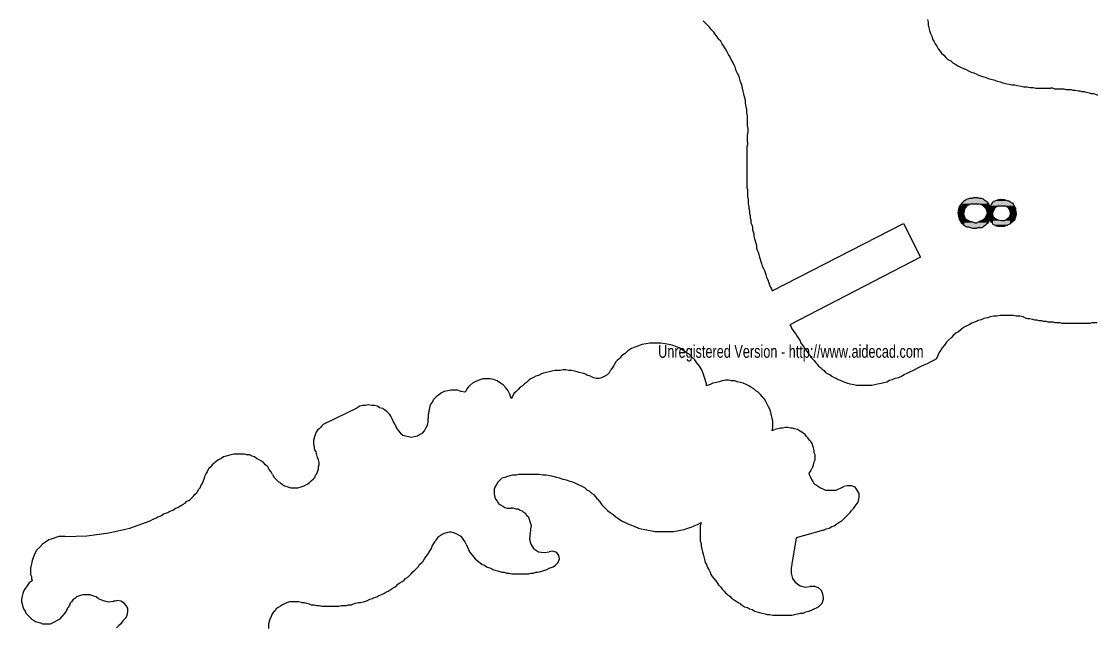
# Model space of a CAD drawing. Extents: x -1063 to 1100, y -467 to 441.
# Drawn here: x 618 to 872.7, y -192.1 to -48.8 of the extents above; entities that cross this region are included whole.
import ezdxf

# ---------------------------------------------------------------- set-up
doc = ezdxf.new("R2010")
doc.units = 0
doc.layers.get('0').update_dxf_attribs({"color": 250, "linetype": 'CONTINUOUS'})
for name, color, linetype in [('H', 7, 'CONTINUOUS'), ('P', 250, 'CONTINUOUS'), ('TEXT', 250, 'CONTINUOUS')]:
    doc.layers.add(name, color=color, linetype=linetype)
doc.styles.get("Standard").update_dxf_attribs({"font": 'txt', "width": 0.75})

# ---------------------------------------------------------------- blocks, each defined once
blk = doc.blocks.new('*U441')
at = {"layer": 'TEXT', "color": 240, "linetype": 'CONTINUOUS', "width": 0.75}
blk.add_text('Unregistered Version - http://www.aidecad.com', height=3, dxfattribs=at).set_placement((768.8, -128.42))
blk = doc.blocks.new('*U506')
at = {"layer": 'H', "color": 0, "linetype": 'CONTINUOUS'}
for p, q in [((840.97, -91.58), (840.63, -91.92)), ((841.3, -91.25), (840.97, -91.58)), ((841.63, -91.08), (841.3, -91.25)), ((841.8, -90.92), (841.63, -91.08)), ((842.3, -90.75), (841.8, -90.92)), ((842.8, -90.58), (842.3, -90.75)), ((842.8, -90.58), (843.3, -90.58)), ((843.63, -90.42), (843.3, -90.58)), ((843.63, -90.42), (844.47, -90.42)), ((844.47, -90.42), (844.97, -90.58)), ((844.97, -90.58), (845.3, -90.58)), ((845.3, -90.58), (845.8, -90.75)), ((845.8, -90.75), (845.97, -90.92)), ((845.97, -90.92), (846.13, -91.08)), ((846.13, -91.08), (846.47, -91.25)), ((846.47, -91.25), (846.8, -91.58)), ((846.8, -91.58), (846.8, -91.92)), ((839.9, -93.58), (839.8, -94.08)), ((839.8, -94.08), (839.87, -94.42)), ((839.93, -93.42), (839.9, -93.58)), ((839.97, -93.25), (839.93, -93.42)), ((840.01, -93.08), (839.97, -93.25)), ((840.05, -92.92), (840.01, -93.08)), ((840.13, -92.58), (840.05, -92.92)), ((840.26, -92.42), (840.13, -92.58)), ((840.38, -92.25), (840.26, -92.42)), ((840.51, -92.08), (840.38, -92.25)), ((840.63, -91.92), (840.51, -92.08)), ((841.2, -94.08), (841.13, -94.42)), ((841.3, -93.58), (841.2, -94.08)), ((841.35, -93.42), (841.3, -93.58)), ((841.41, -93.25), (841.35, -93.42)), ((841.47, -93.08), (841.41, -93.25)), ((841.59, -92.92), (841.47, -93.08)), ((841.84, -92.58), (841.59, -92.92)), ((841.97, -92.42), (841.84, -92.58)), ((842.3, -92.25), (841.97, -92.42)), ((842.63, -92.08), (842.3, -92.25)), ((843.13, -91.92), (842.63, -92.08)), ((843.13, -91.92), (843.63, -91.92)), ((843.63, -91.92), (844.13, -91.92)), ((844.13, -91.92), (844.8, -91.92)), ((844.8, -91.92), (845.3, -92.08)), ((845.3, -92.08), (845.63, -92.25)), ((845.63, -92.25), (845.8, -92.42)), ((845.8, -92.42), (845.97, -92.58)), ((845.97, -92.58), (846.3, -92.92)), ((846.3, -92.92), (846.41, -93.08)), ((846.41, -93.08), (846.52, -93.25)), ((846.52, -93.25), (846.63, -93.42)), ((846.63, -93.42), (846.67, -93.58)), ((846.8, -94.08), (846.67, -93.58)), ((846.8, -91.92), (846.8, -92.08)), ((846.8, -92.08), (846.8, -92.25)), ((846.8, -92.25), (846.8, -92.42)), ((846.8, -92.42), (846.8, -92.58)), ((846.8, -92.58), (846.8, -92.92)), ((846.8, -92.92), (846.8, -93.08)), ((846.8, -93.08), (846.8, -93.25)), ((846.8, -93.25), (846.8, -93.42)), ((846.8, -93.42), (846.8, -93.58)), ((846.8, -93.58), (846.8, -94.08)), ((839.87, -94.42), (839.97, -94.92)), ((839.97, -94.92), (840.05, -95.25)), ((840.05, -95.25), (840.13, -95.58)), ((840.13, -95.58), (840.43, -96.08)), ((840.43, -96.08), (840.63, -96.42)), ((841.13, -96.92), (840.63, -96.42)), ((841.13, -94.42), (841.13, -94.92)), ((841.13, -94.92), (841.13, -95.25)), ((841.13, -95.25), (841.13, -95.58)), ((841.13, -95.58), (841.13, -96.08)), ((841.13, -96.08), (841.13, -96.42)), ((841.13, -96.42), (841.13, -96.92))]:
    blk.add_line(p, q, dxfattribs=at)
for points in [[(840.97, -91.58), (840.63, -91.92), (846.8, -91.92)], [(841.3, -91.25), (840.97, -91.58), (846.8, -91.58)], [(841.63, -91.08), (841.3, -91.25), (846.47, -91.25)], [(841.8, -90.92), (841.63, -91.08), (846.13, -91.08)], [(842.3, -90.75), (841.8, -90.92), (845.97, -90.92)], [(842.8, -90.58), (842.3, -90.75), (845.8, -90.75)], [(842.8, -90.58), (842.8, -90.58), (843.3, -90.58)], [(843.63, -90.42), (843.3, -90.58), (844.97, -90.58)], [(843.63, -90.42), (843.63, -90.42), (844.47, -90.42)], [(844.97, -90.58), (844.97, -90.58), (845.3, -90.58)], [(839.9, -93.58), (839.8, -94.08), (841.2, -94.08)], [(839.8, -94.08), (839.87, -94.42), (841.13, -94.42)], [(839.93, -93.42), (839.9, -93.58), (841.3, -93.58)], [(839.97, -93.25), (839.93, -93.42), (841.35, -93.42)], [(840.01, -93.08), (839.97, -93.25), (841.41, -93.25)], [(840.05, -92.92), (840.01, -93.08), (841.47, -93.08)], [(840.13, -92.58), (840.05, -92.92), (841.59, -92.92)], [(840.26, -92.42), (840.13, -92.58), (841.84, -92.58)], [(840.38, -92.25), (840.26, -92.42), (841.97, -92.42)], [(840.51, -92.08), (840.38, -92.25), (842.3, -92.25)], [(840.63, -91.92), (840.51, -92.08), (842.63, -92.08)], [(843.13, -91.92), (843.13, -91.92), (843.63, -91.92)], [(843.63, -91.92), (843.63, -91.92), (844.13, -91.92)], [(844.13, -91.92), (844.13, -91.92), (844.8, -91.92)], [(844.8, -91.92), (845.3, -92.08), (846.8, -92.08)], [(845.3, -92.08), (845.63, -92.25), (846.8, -92.25)], [(845.63, -92.25), (845.8, -92.42), (846.8, -92.42)], [(845.8, -92.42), (845.97, -92.58), (846.8, -92.58)], [(845.97, -92.58), (846.3, -92.92), (846.8, -92.92)], [(846.3, -92.92), (846.41, -93.08), (846.8, -93.08)], [(846.41, -93.08), (846.52, -93.25), (846.8, -93.25)], [(846.52, -93.25), (846.63, -93.42), (846.8, -93.42)], [(846.63, -93.42), (846.67, -93.58), (846.8, -93.58)], [(839.87, -94.42), (839.97, -94.92), (841.13, -94.92)], [(839.97, -94.92), (840.05, -95.25), (841.13, -95.25)], [(840.05, -95.25), (840.13, -95.58), (841.13, -95.58)], [(840.13, -95.58), (840.43, -96.08), (841.13, -96.08)], [(840.43, -96.08), (840.63, -96.42), (841.13, -96.42)]]:
    blk.add_solid(points, dxfattribs=at)
at = {"layer": 'H', "color": 0, "linetype": 'CONTINUOUS', "extrusion": (0, 0, -1)}
for points in [[(-840.97, -91.58), (-846.8, -91.58), (-846.8, -91.92)], [(-841.3, -91.25), (-846.47, -91.25), (-846.8, -91.58)], [(-841.63, -91.08), (-846.13, -91.08), (-846.47, -91.25)], [(-841.8, -90.92), (-845.97, -90.92), (-846.13, -91.08)], [(-842.3, -90.75), (-845.8, -90.75), (-845.97, -90.92)], [(-842.8, -90.58), (-845.3, -90.58), (-845.8, -90.75)], [(-843.63, -90.42), (-844.47, -90.42), (-844.97, -90.58)], [(-839.8, -94.08), (-841.2, -94.08), (-841.13, -94.42)], [(-839.9, -93.58), (-841.3, -93.58), (-841.2, -94.08)], [(-839.93, -93.42), (-841.35, -93.42), (-841.3, -93.58)], [(-839.97, -93.25), (-841.41, -93.25), (-841.35, -93.42)], [(-840.01, -93.08), (-841.47, -93.08), (-841.41, -93.25)], [(-840.05, -92.92), (-841.59, -92.92), (-841.47, -93.08)], [(-840.13, -92.58), (-841.84, -92.58), (-841.59, -92.92)], [(-840.26, -92.42), (-841.97, -92.42), (-841.84, -92.58)], [(-840.38, -92.25), (-842.3, -92.25), (-841.97, -92.42)], [(-840.51, -92.08), (-842.63, -92.08), (-842.3, -92.25)], [(-840.63, -91.92), (-843.13, -91.92), (-842.63, -92.08)], [(-844.8, -91.92), (-846.8, -91.92), (-846.8, -92.08)], [(-845.3, -92.08), (-846.8, -92.08), (-846.8, -92.25)], [(-845.63, -92.25), (-846.8, -92.25), (-846.8, -92.42)], [(-845.8, -92.42), (-846.8, -92.42), (-846.8, -92.58)], [(-845.97, -92.58), (-846.8, -92.58), (-846.8, -92.92)], [(-846.3, -92.92), (-846.8, -92.92), (-846.8, -93.08)], [(-846.41, -93.08), (-846.8, -93.08), (-846.8, -93.25)], [(-846.52, -93.25), (-846.8, -93.25), (-846.8, -93.42)], [(-846.63, -93.42), (-846.8, -93.42), (-846.8, -93.58)], [(-846.67, -93.58), (-846.8, -93.58), (-846.8, -94.08)], [(-839.87, -94.42), (-841.13, -94.42), (-841.13, -94.92)], [(-839.97, -94.92), (-841.13, -94.92), (-841.13, -95.25)], [(-840.05, -95.25), (-841.13, -95.25), (-841.13, -95.58)], [(-840.13, -95.58), (-841.13, -95.58), (-841.13, -96.08)], [(-840.43, -96.08), (-841.13, -96.08), (-841.13, -96.42)], [(-840.63, -96.42), (-841.13, -96.42), (-841.13, -96.92)]]:
    blk.add_solid(points, dxfattribs=at)
blk = doc.blocks.new('*U507')
at = {"layer": 'H', "color": 0, "linetype": 'CONTINUOUS'}
for p, q in [((847.97, -94.25), (847.97, -94.42)), ((848.01, -94.42), (847.97, -94.25)), ((847.97, -94.42), (847.97, -94.92)), ((847.97, -94.92), (847.97, -95.08)), ((847.97, -95.08), (847.97, -95.42)), ((847.97, -95.42), (847.97, -95.75)), ((847.97, -95.75), (847.97, -95.92)), ((847.97, -95.92), (847.97, -96.42)), ((847.97, -96.42), (848.05, -96.58)), ((848.01, -94.42), (848.13, -94.92)), ((848.05, -96.58), (848.13, -96.75)), ((848.13, -94.92), (848.3, -95.08)), ((848.13, -96.75), (848.47, -96.92)), ((848.3, -95.08), (848.63, -95.42)), ((848.63, -95.42), (849.3, -95.75)), ((849.3, -95.75), (850.13, -95.92)), ((850.13, -95.92), (850.63, -95.92)), ((850.63, -95.92), (850.97, -95.92)), ((851.3, -95.75), (850.97, -95.92)), ((851.63, -95.42), (851.3, -95.75)), ((851.97, -95.08), (851.63, -95.42)), ((852.13, -96.75), (851.63, -96.92)), ((852.05, -94.92), (851.97, -95.08)), ((852.3, -94.42), (852.05, -94.92)), ((852.3, -96.58), (852.13, -96.75)), ((852.3, -94.25), (852.3, -94.42)), ((852.3, -94.42), (852.3, -94.25)), ((852.3, -94.92), (852.3, -94.42)), ((852.3, -94.92), (852.3, -95.08)), ((852.3, -95.08), (852.3, -95.42)), ((852.3, -95.42), (852.3, -95.75)), ((852.3, -95.75), (852.3, -95.92)), ((852.3, -95.92), (852.3, -96.42)), ((852.3, -96.42), (852.3, -96.58)), ((848.47, -96.92), (848.63, -97.08)), ((848.63, -97.08), (849.3, -97.25)), ((849.3, -97.25), (849.8, -97.25)), ((849.8, -97.25), (850.13, -97.25)), ((850.13, -97.25), (850.47, -97.25)), ((850.47, -97.25), (850.97, -97.25)), ((851.47, -97.08), (850.97, -97.25)), ((851.63, -96.92), (851.47, -97.08))]:
    blk.add_line(p, q, dxfattribs=at)
for points in [[(847.97, -94.25), (847.97, -94.42), (848.01, -94.42)], [(847.97, -94.42), (847.97, -94.92), (848.13, -94.92)], [(847.97, -94.92), (847.97, -95.08), (848.3, -95.08)], [(847.97, -95.08), (847.97, -95.42), (848.63, -95.42)], [(847.97, -95.42), (847.97, -95.75), (849.3, -95.75)], [(847.97, -95.75), (847.97, -95.92), (850.13, -95.92)], [(847.97, -95.92), (847.97, -96.42), (852.3, -96.42)], [(847.97, -96.42), (848.05, -96.58), (852.3, -96.58)], [(848.05, -96.58), (848.13, -96.75), (852.13, -96.75)], [(848.13, -96.75), (848.47, -96.92), (851.63, -96.92)], [(850.13, -95.92), (850.13, -95.92), (850.63, -95.92)], [(850.63, -95.92), (850.63, -95.92), (850.97, -95.92)], [(851.3, -95.75), (850.97, -95.92), (852.3, -95.92)], [(851.63, -95.42), (851.3, -95.75), (852.3, -95.75)], [(851.97, -95.08), (851.63, -95.42), (852.3, -95.42)], [(852.05, -94.92), (851.97, -95.08), (852.3, -95.08)], [(852.3, -94.42), (852.05, -94.92), (852.3, -94.92)], [(852.3, -94.25), (852.3, -94.42), (852.3, -94.42)], [(848.47, -96.92), (848.63, -97.08), (851.47, -97.08)], [(848.63, -97.08), (849.3, -97.25), (850.97, -97.25)], [(849.3, -97.25), (849.3, -97.25), (849.8, -97.25)], [(849.8, -97.25), (849.8, -97.25), (850.13, -97.25)], [(850.13, -97.25), (850.13, -97.25), (850.47, -97.25)], [(850.47, -97.25), (850.47, -97.25), (850.97, -97.25)]]:
    blk.add_solid(points, dxfattribs=at)
at = {"layer": 'H', "color": 0, "linetype": 'CONTINUOUS', "extrusion": (0, 0, -1)}
for points in [[(-847.97, -94.42), (-848.01, -94.42), (-848.13, -94.92)], [(-847.97, -94.92), (-848.13, -94.92), (-848.3, -95.08)], [(-847.97, -95.08), (-848.3, -95.08), (-848.63, -95.42)], [(-847.97, -95.42), (-848.63, -95.42), (-849.3, -95.75)], [(-847.97, -95.75), (-849.3, -95.75), (-850.13, -95.92)], [(-847.97, -95.92), (-852.3, -95.92), (-852.3, -96.42)], [(-847.97, -96.42), (-852.3, -96.42), (-852.3, -96.58)], [(-848.05, -96.58), (-852.3, -96.58), (-852.13, -96.75)], [(-848.13, -96.75), (-852.13, -96.75), (-851.63, -96.92)], [(-851.3, -95.75), (-852.3, -95.75), (-852.3, -95.92)], [(-851.63, -95.42), (-852.3, -95.42), (-852.3, -95.75)], [(-851.97, -95.08), (-852.3, -95.08), (-852.3, -95.42)], [(-852.05, -94.92), (-852.3, -94.92), (-852.3, -95.08)], [(-848.47, -96.92), (-851.63, -96.92), (-851.47, -97.08)], [(-848.63, -97.08), (-851.47, -97.08), (-850.97, -97.25)]]:
    blk.add_solid(points, dxfattribs=at)
blk = doc.blocks.new('*U508')
at = {"layer": 'H', "color": 0, "linetype": 'CONTINUOUS'}
for p, q in [((846.8, -91.58), (846.8, -91.75)), ((846.97, -91.75), (846.8, -91.58)), ((848.13, -91.58), (847.97, -91.75)), ((848.3, -91.42), (848.13, -91.58)), ((848.72, -91.25), (848.3, -91.42)), ((849.13, -91.08), (848.72, -91.25)), ((849.8, -90.92), (849.13, -91.08)), ((849.8, -90.92), (850.3, -90.92)), ((850.3, -90.92), (850.8, -90.92)), ((850.8, -90.92), (851.3, -91.08)), ((851.3, -91.08), (851.63, -91.25)), ((851.63, -91.25), (851.97, -91.25)), ((851.97, -91.25), (852.13, -91.42)), ((852.13, -91.42), (852.3, -91.58)), ((852.3, -91.58), (852.63, -91.75)), ((846.76, -94.08), (846.72, -94.25)), ((846.8, -93.92), (846.76, -94.08)), ((846.8, -91.75), (846.8, -91.92)), ((846.8, -91.92), (846.8, -92.08)), ((846.8, -92.08), (846.8, -92.42)), ((846.8, -92.42), (846.8, -92.58)), ((846.8, -92.58), (846.8, -92.75)), ((846.8, -92.75), (846.8, -92.92)), ((846.8, -92.92), (846.8, -93.08)), ((846.8, -93.08), (846.8, -93.25)), ((846.8, -93.25), (846.8, -93.42)), ((846.8, -93.42), (846.8, -93.75)), ((846.8, -93.75), (846.8, -93.92)), ((846.97, -91.75), (847.05, -91.92)), ((847.05, -91.92), (847.13, -92.08)), ((847.13, -92.08), (847.35, -92.42)), ((847.35, -92.42), (847.47, -92.58)), ((847.55, -92.42), (847.47, -92.58)), ((847.72, -92.08), (847.55, -92.42)), ((847.8, -91.92), (847.72, -92.08)), ((847.97, -91.75), (847.8, -91.92)), ((848.05, -94.08), (848.01, -94.25)), ((848.09, -93.92), (848.05, -94.08)), ((848.13, -93.75), (848.09, -93.92)), ((848.3, -93.42), (848.13, -93.75)), ((848.38, -93.25), (848.3, -93.42)), ((848.47, -93.08), (848.38, -93.25)), ((848.63, -92.92), (848.47, -93.08)), ((848.8, -92.75), (848.63, -92.92)), ((849.13, -92.58), (848.8, -92.75)), ((849.47, -92.42), (849.13, -92.58)), ((849.47, -92.42), (849.8, -92.42)), ((849.8, -92.42), (850.13, -92.42)), ((850.13, -92.42), (850.63, -92.42)), ((850.63, -92.42), (850.97, -92.42)), ((850.97, -92.42), (851.3, -92.58)), ((851.3, -92.58), (851.63, -92.75)), ((851.63, -92.75), (851.74, -92.92)), ((851.74, -92.92), (851.85, -93.08)), ((851.85, -93.08), (851.97, -93.25)), ((851.97, -93.25), (852.02, -93.42)), ((852.02, -93.42), (852.13, -93.75)), ((852.13, -93.75), (852.17, -93.92)), ((852.17, -93.92), (852.22, -94.08)), ((852.22, -94.08), (852.26, -94.25)), ((852.63, -91.75), (852.8, -91.75)), ((852.8, -91.75), (852.88, -91.92)), ((852.88, -91.92), (852.97, -92.08)), ((852.97, -92.08), (853.13, -92.42)), ((853.13, -92.42), (853.24, -92.58)), ((853.24, -92.58), (853.35, -92.75)), ((853.35, -92.75), (853.47, -92.92)), ((853.47, -92.92), (853.47, -93.08)), ((853.47, -93.08), (853.47, -93.25)), ((853.47, -93.25), (853.47, -93.42)), ((853.47, -93.42), (853.55, -93.75)), ((853.55, -93.75), (853.59, -93.92)), ((853.59, -93.92), (853.63, -94.08)), ((853.63, -94.08), (853.63, -94.25)), ((841.13, -94.25), (841.13, -94.42)), ((841.19, -94.42), (841.13, -94.25)), ((841.13, -94.42), (841.13, -94.58)), ((841.13, -94.58), (841.13, -94.75)), ((841.13, -94.75), (841.13, -95.08)), ((841.13, -95.08), (841.13, -95.25)), ((841.13, -95.25), (841.13, -95.58)), ((841.13, -95.58), (841.13, -95.75)), ((841.13, -95.75), (841.13, -95.92)), ((841.13, -95.92), (841.13, -96.08)), ((841.13, -96.08), (841.13, -96.25)), ((841.13, -96.25), (841.13, -96.42)), ((841.13, -96.42), (841.13, -96.58)), ((841.13, -96.58), (841.13, -96.75)), ((841.13, -96.75), (841.13, -96.92)), ((841.19, -94.42), (841.24, -94.58)), ((841.24, -94.58), (841.3, -94.75)), ((841.3, -94.75), (841.41, -95.08)), ((841.41, -95.08), (841.47, -95.25)), ((841.47, -95.25), (841.8, -95.58)), ((841.8, -95.58), (842.05, -95.75)), ((842.05, -95.75), (842.3, -95.92)), ((842.3, -95.92), (842.63, -96.08)), ((842.63, -96.08), (843.3, -96.25)), ((843.3, -96.25), (843.8, -96.42)), ((843.8, -96.42), (844.3, -96.42)), ((844.8, -96.25), (844.3, -96.42)), ((845.13, -96.08), (844.8, -96.25)), ((845.47, -95.92), (845.13, -96.08)), ((845.8, -95.75), (845.47, -95.92)), ((845.97, -95.58), (845.8, -95.75)), ((846.3, -95.25), (845.97, -95.58)), ((846.38, -95.08), (846.3, -95.25)), ((846.55, -94.75), (846.38, -95.08)), ((846.63, -96.75), (846.47, -96.92)), ((846.63, -94.58), (846.55, -94.75)), ((846.67, -94.42), (846.63, -94.58)), ((846.8, -96.58), (846.63, -96.75)), ((846.72, -94.25), (846.67, -94.42)), ((846.97, -96.42), (846.8, -96.58)), ((847.05, -96.25), (846.97, -96.42)), ((847.13, -96.08), (847.05, -96.25)), ((847.3, -95.92), (847.13, -96.08)), ((847.47, -95.75), (847.3, -95.92)), ((847.47, -95.75), (847.47, -95.92)), ((847.47, -95.92), (847.55, -96.08)), ((847.55, -96.08), (847.63, -96.25)), ((847.97, -96.42), (847.63, -96.25)), ((848.01, -94.25), (847.97, -94.42)), ((847.97, -94.42), (847.97, -94.58)), ((847.97, -94.58), (847.97, -94.75)), ((847.97, -94.75), (847.97, -95.08)), ((847.97, -95.08), (847.97, -95.25)), ((847.97, -95.25), (847.97, -95.58)), ((847.97, -95.58), (847.97, -95.75)), ((847.97, -95.75), (847.97, -95.92)), ((847.97, -95.92), (847.97, -96.08)), ((847.97, -96.08), (847.97, -96.25)), ((847.97, -96.25), (847.97, -96.42)), ((852.26, -94.25), (852.3, -94.42)), ((852.3, -94.42), (852.3, -94.58)), ((852.3, -94.58), (852.3, -94.75)), ((852.3, -94.75), (852.3, -95.08)), ((852.3, -95.08), (852.3, -95.25)), ((852.3, -95.25), (852.3, -95.58)), ((852.3, -95.58), (852.3, -95.75)), ((852.3, -95.75), (852.3, -95.92)), ((852.3, -95.92), (852.3, -96.08)), ((852.3, -96.08), (852.3, -96.25)), ((852.3, -96.25), (852.3, -96.42)), ((852.55, -96.42), (852.3, -96.58)), ((852.3, -96.58), (852.3, -96.42)), ((852.8, -96.25), (852.55, -96.42)), ((852.97, -96.08), (852.8, -96.25)), ((853.13, -95.92), (852.97, -96.08)), ((853.3, -95.75), (853.13, -95.92)), ((853.34, -95.58), (853.3, -95.75)), ((853.42, -95.25), (853.34, -95.58)), ((853.47, -95.08), (853.42, -95.25)), ((853.58, -94.75), (853.47, -95.08)), ((853.63, -94.58), (853.58, -94.75)), ((853.63, -94.25), (853.63, -94.42)), ((853.63, -94.42), (853.63, -94.58)), ((841.13, -96.92), (841.38, -97.08)), ((841.38, -97.08), (841.63, -97.25)), ((841.63, -97.25), (841.97, -97.42)), ((841.97, -97.42), (842.3, -97.42)), ((842.3, -97.42), (842.8, -97.58)), ((842.8, -97.58), (843.3, -97.75)), ((843.3, -97.75), (843.8, -97.75)), ((843.8, -97.75), (844.3, -97.75)), ((844.8, -97.58), (844.3, -97.75)), ((844.8, -97.58), (845.3, -97.58)), ((845.3, -97.58), (845.63, -97.58)), ((845.85, -97.42), (845.63, -97.58)), ((846.08, -97.25), (845.85, -97.42)), ((846.3, -97.08), (846.08, -97.25)), ((846.47, -96.92), (846.3, -97.08))]:
    blk.add_line(p, q, dxfattribs=at)
for points in [[(846.8, -91.58), (846.8, -91.75), (846.97, -91.75)], [(848.13, -91.58), (847.97, -91.75), (852.63, -91.75)], [(848.3, -91.42), (848.13, -91.58), (852.3, -91.58)], [(848.72, -91.25), (848.3, -91.42), (852.13, -91.42)], [(849.13, -91.08), (848.72, -91.25), (851.63, -91.25)], [(849.8, -90.92), (849.13, -91.08), (851.3, -91.08)], [(849.8, -90.92), (849.8, -90.92), (850.3, -90.92)], [(850.3, -90.92), (850.3, -90.92), (850.8, -90.92)], [(851.63, -91.25), (851.63, -91.25), (851.97, -91.25)], [(846.76, -94.08), (846.72, -94.25), (848.01, -94.25)], [(846.8, -93.92), (846.76, -94.08), (848.05, -94.08)], [(846.8, -91.75), (846.8, -91.92), (847.05, -91.92)], [(846.8, -91.92), (846.8, -92.08), (847.13, -92.08)], [(846.8, -92.08), (846.8, -92.42), (847.35, -92.42)], [(846.8, -92.42), (846.8, -92.58), (847.47, -92.58)], [(846.8, -92.58), (846.8, -92.75), (848.8, -92.75)], [(846.8, -92.75), (846.8, -92.92), (848.63, -92.92)], [(846.8, -92.92), (846.8, -93.08), (848.47, -93.08)], [(846.8, -93.08), (846.8, -93.25), (848.38, -93.25)], [(846.8, -93.25), (846.8, -93.42), (848.3, -93.42)], [(846.8, -93.42), (846.8, -93.75), (848.13, -93.75)], [(846.8, -93.75), (846.8, -93.92), (848.09, -93.92)], [(847.55, -92.42), (847.47, -92.58), (849.13, -92.58)], [(847.72, -92.08), (847.55, -92.42), (853.13, -92.42)], [(847.8, -91.92), (847.72, -92.08), (852.97, -92.08)], [(847.97, -91.75), (847.8, -91.92), (852.88, -91.92)], [(849.47, -92.42), (849.47, -92.42), (849.8, -92.42)], [(849.8, -92.42), (849.8, -92.42), (850.13, -92.42)], [(850.13, -92.42), (850.13, -92.42), (850.63, -92.42)], [(850.63, -92.42), (850.63, -92.42), (850.97, -92.42)], [(850.97, -92.42), (851.3, -92.58), (853.24, -92.58)], [(851.3, -92.58), (851.63, -92.75), (853.35, -92.75)], [(851.63, -92.75), (851.74, -92.92), (853.47, -92.92)], [(851.74, -92.92), (851.85, -93.08), (853.47, -93.08)], [(851.85, -93.08), (851.97, -93.25), (853.47, -93.25)], [(851.97, -93.25), (852.02, -93.42), (853.47, -93.42)], [(852.02, -93.42), (852.13, -93.75), (853.55, -93.75)], [(852.13, -93.75), (852.17, -93.92), (853.59, -93.92)], [(852.17, -93.92), (852.22, -94.08), (853.63, -94.08)], [(852.22, -94.08), (852.26, -94.25), (853.63, -94.25)], [(852.63, -91.75), (852.63, -91.75), (852.8, -91.75)], [(841.13, -94.25), (841.13, -94.42), (841.19, -94.42)], [(841.13, -94.42), (841.13, -94.58), (841.24, -94.58)], [(841.13, -94.58), (841.13, -94.75), (841.3, -94.75)], [(841.13, -94.75), (841.13, -95.08), (841.41, -95.08)], [(841.13, -95.08), (841.13, -95.25), (841.47, -95.25)], [(841.13, -95.25), (841.13, -95.58), (841.8, -95.58)], [(841.13, -95.58), (841.13, -95.75), (842.05, -95.75)], [(841.13, -95.75), (841.13, -95.92), (842.3, -95.92)], [(841.13, -95.92), (841.13, -96.08), (842.63, -96.08)], [(841.13, -96.08), (841.13, -96.25), (843.3, -96.25)], [(841.13, -96.25), (841.13, -96.42), (843.8, -96.42)], [(841.13, -96.42), (841.13, -96.58), (846.8, -96.58)], [(841.13, -96.58), (841.13, -96.75), (846.63, -96.75)], [(841.13, -96.75), (841.13, -96.92), (846.47, -96.92)], [(843.8, -96.42), (843.8, -96.42), (844.3, -96.42)], [(844.8, -96.25), (844.3, -96.42), (846.97, -96.42)], [(845.13, -96.08), (844.8, -96.25), (847.05, -96.25)], [(845.47, -95.92), (845.13, -96.08), (847.13, -96.08)], [(845.8, -95.75), (845.47, -95.92), (847.3, -95.92)], [(845.97, -95.58), (845.8, -95.75), (847.97, -95.75)], [(846.3, -95.25), (845.97, -95.58), (847.97, -95.58)], [(846.38, -95.08), (846.3, -95.25), (847.97, -95.25)], [(846.55, -94.75), (846.38, -95.08), (847.97, -95.08)], [(846.63, -94.58), (846.55, -94.75), (847.97, -94.75)], [(846.67, -94.42), (846.63, -94.58), (847.97, -94.58)], [(846.72, -94.25), (846.67, -94.42), (847.97, -94.42)], [(847.47, -95.75), (847.47, -95.92), (847.97, -95.92)], [(847.47, -95.92), (847.55, -96.08), (847.97, -96.08)], [(847.55, -96.08), (847.63, -96.25), (847.97, -96.25)], [(852.26, -94.25), (852.3, -94.42), (853.63, -94.42)], [(852.3, -94.42), (852.3, -94.58), (853.63, -94.58)], [(852.3, -94.58), (852.3, -94.75), (853.58, -94.75)], [(852.3, -94.75), (852.3, -95.08), (853.47, -95.08)], [(852.3, -95.08), (852.3, -95.25), (853.42, -95.25)], [(852.3, -95.25), (852.3, -95.58), (853.34, -95.58)], [(852.3, -95.58), (852.3, -95.75), (853.3, -95.75)], [(852.3, -95.75), (852.3, -95.92), (853.13, -95.92)], [(852.3, -95.92), (852.3, -96.08), (852.97, -96.08)], [(852.3, -96.08), (852.3, -96.25), (852.8, -96.25)], [(852.3, -96.25), (852.3, -96.42), (852.55, -96.42)], [(841.13, -96.92), (841.38, -97.08), (846.3, -97.08)], [(841.38, -97.08), (841.63, -97.25), (846.08, -97.25)], [(841.63, -97.25), (841.97, -97.42), (845.85, -97.42)], [(841.97, -97.42), (841.97, -97.42), (842.3, -97.42)], [(842.3, -97.42), (842.8, -97.58), (845.63, -97.58)], [(842.8, -97.58), (843.3, -97.75), (844.3, -97.75)], [(843.3, -97.75), (843.3, -97.75), (843.8, -97.75)], [(843.8, -97.75), (843.8, -97.75), (844.3, -97.75)], [(844.8, -97.58), (844.8, -97.58), (845.3, -97.58)], [(845.3, -97.58), (845.3, -97.58), (845.63, -97.58)]]:
    blk.add_solid(points, dxfattribs=at)
at = {"layer": 'H', "color": 0, "linetype": 'CONTINUOUS', "extrusion": (0, 0, -1)}
for points in [[(-848.13, -91.58), (-852.3, -91.58), (-852.63, -91.75)], [(-848.3, -91.42), (-852.13, -91.42), (-852.3, -91.58)], [(-848.72, -91.25), (-851.97, -91.25), (-852.13, -91.42)], [(-849.13, -91.08), (-851.3, -91.08), (-851.63, -91.25)], [(-849.8, -90.92), (-850.8, -90.92), (-851.3, -91.08)], [(-846.76, -94.08), (-848.05, -94.08), (-848.01, -94.25)], [(-846.8, -91.75), (-846.97, -91.75), (-847.05, -91.92)], [(-846.8, -91.92), (-847.05, -91.92), (-847.13, -92.08)], [(-846.8, -92.08), (-847.13, -92.08), (-847.35, -92.42)], [(-846.8, -92.42), (-847.35, -92.42), (-847.47, -92.58)], [(-846.8, -92.58), (-849.13, -92.58), (-848.8, -92.75)], [(-846.8, -92.75), (-848.8, -92.75), (-848.63, -92.92)], [(-846.8, -92.92), (-848.63, -92.92), (-848.47, -93.08)], [(-846.8, -93.08), (-848.47, -93.08), (-848.38, -93.25)], [(-846.8, -93.25), (-848.38, -93.25), (-848.3, -93.42)], [(-846.8, -93.42), (-848.3, -93.42), (-848.13, -93.75)], [(-846.8, -93.75), (-848.13, -93.75), (-848.09, -93.92)], [(-846.8, -93.92), (-848.09, -93.92), (-848.05, -94.08)], [(-847.55, -92.42), (-849.47, -92.42), (-849.13, -92.58)], [(-847.72, -92.08), (-852.97, -92.08), (-853.13, -92.42)], [(-847.8, -91.92), (-852.88, -91.92), (-852.97, -92.08)], [(-847.97, -91.75), (-852.8, -91.75), (-852.88, -91.92)], [(-850.97, -92.42), (-853.13, -92.42), (-853.24, -92.58)], [(-851.3, -92.58), (-853.24, -92.58), (-853.35, -92.75)], [(-851.63, -92.75), (-853.35, -92.75), (-853.47, -92.92)], [(-851.74, -92.92), (-853.47, -92.92), (-853.47, -93.08)], [(-851.85, -93.08), (-853.47, -93.08), (-853.47, -93.25)], [(-851.97, -93.25), (-853.47, -93.25), (-853.47, -93.42)], [(-852.02, -93.42), (-853.47, -93.42), (-853.55, -93.75)], [(-852.13, -93.75), (-853.55, -93.75), (-853.59, -93.92)], [(-852.17, -93.92), (-853.59, -93.92), (-853.63, -94.08)], [(-852.22, -94.08), (-853.63, -94.08), (-853.63, -94.25)], [(-841.13, -94.42), (-841.19, -94.42), (-841.24, -94.58)], [(-841.13, -94.58), (-841.24, -94.58), (-841.3, -94.75)], [(-841.13, -94.75), (-841.3, -94.75), (-841.41, -95.08)], [(-841.13, -95.08), (-841.41, -95.08), (-841.47, -95.25)], [(-841.13, -95.25), (-841.47, -95.25), (-841.8, -95.58)], [(-841.13, -95.58), (-841.8, -95.58), (-842.05, -95.75)], [(-841.13, -95.75), (-842.05, -95.75), (-842.3, -95.92)], [(-841.13, -95.92), (-842.3, -95.92), (-842.63, -96.08)], [(-841.13, -96.08), (-842.63, -96.08), (-843.3, -96.25)], [(-841.13, -96.25), (-843.3, -96.25), (-843.8, -96.42)], [(-841.13, -96.42), (-846.97, -96.42), (-846.8, -96.58)], [(-841.13, -96.58), (-846.8, -96.58), (-846.63, -96.75)], [(-841.13, -96.75), (-846.63, -96.75), (-846.47, -96.92)], [(-844.8, -96.25), (-847.05, -96.25), (-846.97, -96.42)], [(-845.13, -96.08), (-847.13, -96.08), (-847.05, -96.25)], [(-845.47, -95.92), (-847.3, -95.92), (-847.13, -96.08)], [(-845.8, -95.75), (-847.47, -95.75), (-847.3, -95.92)], [(-845.97, -95.58), (-847.97, -95.58), (-847.97, -95.75)], [(-846.3, -95.25), (-847.97, -95.25), (-847.97, -95.58)], [(-846.38, -95.08), (-847.97, -95.08), (-847.97, -95.25)], [(-846.55, -94.75), (-847.97, -94.75), (-847.97, -95.08)], [(-846.63, -94.58), (-847.97, -94.58), (-847.97, -94.75)], [(-846.67, -94.42), (-847.97, -94.42), (-847.97, -94.58)], [(-846.72, -94.25), (-848.01, -94.25), (-847.97, -94.42)], [(-847.47, -95.75), (-847.97, -95.75), (-847.97, -95.92)], [(-847.47, -95.92), (-847.97, -95.92), (-847.97, -96.08)], [(-847.55, -96.08), (-847.97, -96.08), (-847.97, -96.25)], [(-847.63, -96.25), (-847.97, -96.25), (-847.97, -96.42)], [(-852.26, -94.25), (-853.63, -94.25), (-853.63, -94.42)], [(-852.3, -94.42), (-853.63, -94.42), (-853.63, -94.58)], [(-852.3, -94.58), (-853.63, -94.58), (-853.58, -94.75)], [(-852.3, -94.75), (-853.58, -94.75), (-853.47, -95.08)], [(-852.3, -95.08), (-853.47, -95.08), (-853.42, -95.25)], [(-852.3, -95.25), (-853.42, -95.25), (-853.34, -95.58)], [(-852.3, -95.58), (-853.34, -95.58), (-853.3, -95.75)], [(-852.3, -95.75), (-853.3, -95.75), (-853.13, -95.92)], [(-852.3, -95.92), (-853.13, -95.92), (-852.97, -96.08)], [(-852.3, -96.08), (-852.97, -96.08), (-852.8, -96.25)], [(-852.3, -96.25), (-852.8, -96.25), (-852.55, -96.42)], [(-852.3, -96.42), (-852.55, -96.42), (-852.3, -96.58)], [(-841.13, -96.92), (-846.47, -96.92), (-846.3, -97.08)], [(-841.38, -97.08), (-846.3, -97.08), (-846.08, -97.25)], [(-841.63, -97.25), (-846.08, -97.25), (-845.85, -97.42)], [(-842.3, -97.42), (-845.85, -97.42), (-845.63, -97.58)], [(-842.8, -97.58), (-844.8, -97.58), (-844.3, -97.75)]]:
    blk.add_solid(points, dxfattribs=at)

msp = doc.modelspace()

# ---------------------------------------------------------------- linework, layer by layer
at = {"layer": 'P', "color": 0, "linetype": 'CONTINUOUS'}
for points in [[(832.63, -48.25), (832.8, -48.92), (832.8, -49.58), (832.97, -50.25), (833.13, -50.92), (833.3, -51.58), (833.63, -52.25), (833.8, -52.92), (834.13, -53.42), (834.47, -54.08), (834.8, -54.58), (835.13, -55.25), (835.63, -55.75), (835.97, -56.25), (836.47, -56.75), (836.97, -57.25), (837.47, -57.75), (838.13, -58.08), (838.63, -58.58), (839.3, -58.92), (839.8, -59.25)], [(789.97, -77.25), (789.97, -76.42), (789.97, -75.75), (790.13, -74.92), (790.13, -74.08), (789.97, -73.42), (789.97, -72.58), (789.97, -71.92), (789.97, -71.08), (789.8, -70.42), (789.8, -69.58), (789.63, -68.92), (789.47, -68.08), (789.47, -67.42), (789.3, -66.58), (789.13, -65.92), (788.97, -65.25), (788.8, -64.58), (788.63, -63.75), (788.3, -63.08), (788.13, -62.42), (787.97, -61.75), (787.63, -61.08), (787.3, -60.42), (787.13, -59.75), (786.8, -59.08), (786.47, -58.42), (786.13, -57.75), (785.8, -57.08), (785.47, -56.58), (785.13, -55.92), (784.8, -55.25), (784.47, -54.75), (783.97, -54.08), (783.63, -53.42), (783.13, -52.92), (782.8, -52.42), (782.3, -51.75), (781.97, -51.25), (781.47, -50.75), (780.97, -50.08), (780.47, -49.58), (779.97, -49.08), (779.47, -48.58)], [(839.8, -59.25), (840.47, -59.58), (841.13, -59.92), (841.63, -60.08), (842.3, -60.42), (842.97, -60.75), (843.63, -60.92), (844.3, -61.25), (844.97, -61.58), (845.63, -61.75), (846.3, -61.92), (846.97, -62.25), (847.63, -62.42), (848.3, -62.58), (849.13, -62.92), (849.8, -63.08), (850.47, -63.25), (851.13, -63.42), (851.97, -63.58), (852.63, -63.75), (853.3, -63.75), (853.97, -63.92), (854.8, -64.08), (855.47, -64.25), (856.13, -64.25), (856.97, -64.42), (857.63, -64.42), (858.3, -64.58), (858.97, -64.58), (859.63, -64.58), (860.3, -64.58), (860.97, -64.58), (861.8, -64.58)], [(872.97, -66.25), (872.47, -66.08), (871.97, -65.92), (871.47, -65.92), (870.97, -65.75), (870.3, -65.58), (869.8, -65.42), (869.3, -65.42), (868.8, -65.25), (868.3, -65.25), (867.63, -65.08), (867.13, -65.08), (866.63, -64.92), (866.13, -64.92), (865.47, -64.92), (864.97, -64.75), (864.47, -64.75), (863.97, -64.75), (863.3, -64.75), (862.8, -64.75), (862.3, -64.58), (861.8, -64.58)], [(789.97, -77.25), (789.97, -77.92), (789.8, -78.42), (789.8, -78.92), (789.8, -79.58), (789.8, -80.08), (789.8, -80.75), (789.8, -81.25), (789.8, -81.92), (789.8, -82.42), (789.8, -82.92), (789.8, -83.58), (789.8, -84.08), (789.8, -84.75), (789.8, -85.25), (789.8, -85.75), (789.8, -86.42), (789.8, -86.92), (789.8, -87.42), (789.8, -88.08), (789.97, -88.58), (789.97, -89.25), (789.97, -89.75), (789.97, -90.25), (790.13, -90.92), (790.13, -91.42), (790.13, -91.92), (790.3, -92.58), (790.3, -93.08), (790.47, -93.58), (790.47, -94.25), (790.63, -94.75), (790.63, -95.25), (790.8, -95.75), (790.8, -96.42), (790.97, -96.92), (791.13, -97.42), (791.13, -98.08), (791.3, -98.58), (791.47, -99.08), (791.47, -99.58), (791.63, -100.25), (791.8, -100.75), (791.97, -101.25), (792.13, -101.75), (792.13, -102.42), (792.3, -102.92), (792.47, -103.42), (792.63, -103.92), (792.8, -104.58), (792.97, -105.08), (793.13, -105.58), (793.3, -106.08), (793.47, -106.75), (793.8, -107.25), (793.97, -107.75), (794.13, -108.25), (794.3, -108.75), (794.47, -109.42), (794.8, -109.92), (794.97, -110.42), (795.13, -110.92), (795.3, -111.42), (795.63, -112.08), (795.8, -112.58), (826.97, -96.58), (830.97, -104.58), (799.97, -120.58), (800.3, -121.08), (800.47, -121.58), (800.8, -121.92), (801.13, -122.42), (801.47, -122.92), (801.8, -123.42), (802.13, -123.92), (802.47, -124.42), (802.63, -124.92), (802.97, -125.42), (803.3, -125.92), (803.63, -126.25), (803.97, -126.75), (804.3, -127.25), (804.63, -127.75), (804.97, -128.25), (805.3, -128.58), (805.8, -129.08), (806.13, -129.58), (806.47, -129.92), (806.8, -130.42), (807.3, -130.75), (807.63, -131.08), (808.13, -131.42), (808.47, -131.92), (808.97, -132.25), (809.47, -132.42), (809.97, -132.75), (810.47, -133.08), (810.97, -133.25), (811.47, -133.58), (811.97, -133.75), (812.8, -134.08), (813.63, -134.42), (814.3, -134.58), (815.13, -134.75), (815.8, -134.92), (816.47, -134.92), (817.3, -134.92), (817.97, -134.92), (818.63, -134.92), (819.47, -134.92), (820.13, -134.75), (820.8, -134.58), (821.63, -134.42), (822.3, -134.25), (822.97, -134.08), (823.63, -133.75), (824.3, -133.58), (824.97, -133.25), (825.8, -133.08), (826.47, -132.75), (827.13, -132.42), (827.8, -132.08), (828.47, -131.75), (829.13, -131.42), (829.8, -131.08), (830.47, -130.75), (831.13, -130.42), (831.8, -130.08), (832.63, -129.75), (833.3, -129.42), (833.97, -129.08), (834.63, -128.75)], [(855.3, -118.75), (854.47, -118.58), (853.63, -118.58), (852.97, -118.42), (852.13, -118.42), (851.3, -118.42), (850.63, -118.42), (849.8, -118.42), (848.97, -118.58), (848.3, -118.58), (847.47, -118.75), (846.8, -118.92), (845.97, -119.08), (845.3, -119.42), (844.63, -119.58), (843.97, -119.92), (843.13, -120.25), (842.47, -120.58), (841.8, -120.92), (841.13, -121.25), (840.63, -121.75), (839.97, -122.25), (839.3, -122.58), (838.8, -123.08), (838.3, -123.58), (837.63, -124.25), (837.13, -124.75), (836.63, -125.42), (836.13, -126.08), (835.8, -126.58), (835.3, -127.25), (834.97, -128.08), (834.63, -128.75)], [(855.3, -118.75), (855.8, -118.92), (856.3, -119.08), (856.8, -119.08), (857.47, -119.25), (857.97, -119.42), (858.47, -119.42), (858.97, -119.58), (859.63, -119.58), (860.13, -119.75), (860.63, -119.75), (861.13, -119.92), (861.8, -119.92), (862.3, -119.92), (862.8, -120.08), (863.47, -120.08), (863.97, -120.08), (864.47, -120.25), (865.13, -120.25), (865.63, -120.25), (866.13, -120.25), (866.63, -120.25), (867.3, -120.25), (867.8, -120.25), (868.3, -120.25), (868.97, -120.25), (869.47, -120.25), (869.97, -120.25), (870.63, -120.25), (871.13, -120.25), (871.63, -120.08), (872.3, -120.08), (872.8, -120.08)], [(780.3, -135.08), (780.3, -134.58), (780.13, -134.08), (779.97, -133.58), (779.8, -133.08), (779.63, -132.58), (779.47, -132.08), (779.3, -131.75), (779.13, -131.25), (778.63, -130.42), (777.97, -129.58), (777.47, -128.92), (776.8, -128.25), (776.13, -127.58), (775.3, -127.08), (774.63, -126.58), (773.8, -126.08), (772.97, -125.75), (772.13, -125.42), (771.3, -125.25), (770.47, -125.08), (769.47, -124.92), (768.63, -124.92), (767.63, -124.92), (766.8, -124.92), (765.97, -125.08), (764.97, -125.25), (764.13, -125.58), (763.3, -125.92), (762.47, -126.25), (761.63, -126.75), (760.97, -127.42), (760.13, -127.92), (759.8, -128.42), (759.47, -128.75), (759.13, -129.08), (758.8, -129.42), (758.47, -129.92), (758.3, -130.25), (757.97, -130.75), (757.63, -131.25)], [(752.8, -132.75), (752.13, -132.58), (751.47, -132.25), (750.8, -132.08), (750.13, -131.92), (749.63, -131.75), (748.97, -131.58), (748.3, -131.42), (747.63, -131.42), (746.97, -131.25), (746.3, -131.25), (745.63, -131.42), (744.97, -131.42), (744.3, -131.42), (743.63, -131.58), (742.97, -131.75), (742.3, -131.92), (741.63, -132.08), (741.13, -132.25), (740.47, -132.58), (739.8, -132.75), (739.3, -133.08), (738.63, -133.42), (738.13, -133.75), (737.63, -134.25), (737.13, -134.58), (736.63, -135.08), (736.13, -135.42), (735.63, -135.92), (735.13, -136.42), (734.63, -136.92), (734.3, -137.58), (733.97, -138.08)], [(752.8, -132.75), (753.47, -133.08), (754.13, -133.25), (754.8, -133.25), (755.47, -133.08), (756.13, -132.75), (756.8, -132.42), (757.3, -131.92), (757.63, -131.25)], [(733.97, -138.08), (733.8, -137.58), (733.63, -137.08), (733.3, -136.25), (732.8, -135.58), (732.13, -134.92), (731.47, -134.42), (730.63, -133.92), (729.8, -133.58), (728.97, -133.42), (728.13, -133.42), (727.3, -133.42), (726.3, -133.75), (725.47, -134.08), (724.8, -134.42), (724.13, -135.08), (723.8, -135.42), (723.47, -135.75), (723.3, -136.25), (722.97, -136.58)], [(795.8, -145.75), (795.97, -144.92), (795.97, -144.25), (795.97, -143.42), (795.8, -142.75), (795.63, -142.08), (795.47, -141.42), (795.3, -140.58), (794.97, -140.08), (794.63, -139.42), (794.3, -138.75), (793.97, -138.25), (793.47, -137.58), (792.97, -137.08), (792.47, -136.58), (791.97, -136.25), (791.47, -135.75), (790.8, -135.42), (790.3, -135.08), (789.63, -134.75), (788.97, -134.42), (788.3, -134.25), (787.63, -134.08), (786.97, -133.92), (786.13, -133.92), (785.47, -133.75), (784.8, -133.75), (783.97, -133.92), (783.3, -134.08), (782.63, -134.25), (781.8, -134.42), (781.13, -134.75), (780.3, -135.08)], [(722.97, -136.58), (722.13, -136.42), (721.3, -136.08), (720.47, -136.08), (719.8, -136.08), (718.97, -136.25), (718.13, -136.42), (717.47, -136.75), (716.8, -137.25), (716.3, -137.58), (715.63, -138.25), (715.3, -138.92), (714.8, -139.58), (714.63, -140.25), (714.47, -141.08), (714.3, -141.92), (714.3, -142.75)], [(706.47, -144.25), (706.13, -143.58), (705.8, -142.92), (705.47, -142.25), (705.13, -141.75), (704.63, -141.25), (703.97, -140.75), (703.47, -140.42), (702.8, -140.25), (702.3, -139.92), (701.63, -139.75), (700.97, -139.75), (700.13, -139.58), (699.47, -139.75), (698.8, -139.75), (698.13, -139.92), (697.47, -140.25)], [(689.97, -143.92), (697.47, -140.25)], [(689.97, -143.92), (689.47, -144.25), (689.13, -144.58), (688.8, -144.92), (688.47, -145.25), (688.13, -145.58), (687.8, -146.08), (687.63, -146.42), (687.47, -146.92), (687.13, -147.92), (687.13, -148.42), (687.13, -148.92), (687.3, -149.42), (687.3, -149.92), (687.47, -150.42), (687.8, -150.75)], [(706.47, -144.25), (706.8, -145.08), (707.3, -145.75), (707.8, -146.25), (708.3, -146.75), (708.97, -146.92), (709.63, -147.08), (710.3, -147.25), (710.97, -147.08), (711.8, -146.92), (712.3, -146.58), (712.97, -146.25), (713.47, -145.75), (713.8, -145.08), (714.13, -144.42), (714.3, -143.58), (714.3, -142.75)], [(804.47, -155.92), (804.8, -155.42), (805.13, -154.92), (805.47, -154.25), (805.63, -153.75), (805.8, -153.08), (805.97, -152.58), (805.97, -152.08), (805.97, -151.42), (805.8, -150.92), (805.8, -150.42), (805.63, -149.75), (805.47, -149.25), (805.3, -148.75), (804.97, -148.25), (804.63, -147.92), (804.3, -147.42), (803.97, -147.08), (803.63, -146.58), (803.13, -146.25), (802.63, -145.92), (802.3, -145.75), (801.8, -145.42), (801.13, -145.25), (800.63, -145.08), (800.13, -145.08), (799.47, -144.92), (798.97, -144.92), (798.3, -145.08), (797.8, -145.08), (797.13, -145.25), (796.47, -145.42), (795.8, -145.75)], [(677.47, -156.08), (677.13, -155.42), (676.63, -154.92), (676.3, -154.25), (675.8, -153.75), (675.3, -153.25), (674.8, -152.92), (674.3, -152.58), (673.63, -152.25), (673.13, -151.92), (672.63, -151.75), (671.97, -151.42), (671.3, -151.42), (670.8, -151.25), (670.13, -151.25), (669.47, -151.25), (668.8, -151.25), (668.3, -151.25), (667.63, -151.42), (666.97, -151.58), (666.47, -151.75), (665.8, -151.92), (665.3, -152.25), (664.63, -152.58), (664.13, -152.92), (663.63, -153.42), (663.13, -153.75), (662.8, -154.25), (662.3, -154.75), (661.97, -155.42), (661.63, -155.92), (661.3, -156.58), (661.13, -157.25)], [(677.47, -156.08), (677.8, -156.75), (678.3, -157.25), (678.8, -157.75), (679.3, -158.08), (679.8, -158.42), (680.3, -158.75), (680.8, -158.92), (681.3, -159.08), (681.8, -159.25), (682.47, -159.25), (682.97, -159.25), (683.47, -159.25), (683.97, -159.08), (684.47, -158.92), (684.97, -158.75), (685.47, -158.42), (685.8, -158.25), (686.3, -157.92), (686.63, -157.58), (687.13, -157.08), (687.47, -156.75), (687.63, -156.25), (687.97, -155.92), (688.13, -155.42), (688.3, -154.75), (688.3, -154.25), (688.47, -153.75), (688.47, -153.25), (688.3, -152.58), (688.13, -152.08), (687.97, -151.42), (687.8, -150.75)], [(628.3, -170.75), (633.47, -170.58), (638.63, -169.92), (643.63, -168.75), (648.47, -167.08), (648.97, -166.75), (649.3, -166.58), (649.8, -166.42), (650.3, -166.08), (650.8, -165.92), (651.13, -165.75), (651.63, -165.42), (652.13, -165.25), (652.63, -165.08), (653.13, -164.75), (653.63, -164.58), (653.97, -164.42), (654.47, -164.08), (654.97, -163.92), (655.47, -163.58), (655.8, -163.42), (656.3, -163.08), (656.8, -162.75), (657.13, -162.42), (657.63, -162.25), (657.97, -161.92), (658.3, -161.58), (658.63, -161.25), (659.13, -160.75), (659.47, -160.42), (659.63, -160.08), (659.97, -159.58), (660.3, -159.25), (660.47, -158.75), (660.8, -158.25), (660.97, -157.75), (661.13, -157.25)], [(754.47, -161.92), (754.13, -161.42), (753.63, -160.92), (753.13, -160.58), (752.63, -160.08), (751.97, -159.75), (751.47, -159.25), (750.8, -158.92), (750.13, -158.58), (749.47, -158.25), (748.63, -157.92), (747.97, -157.75), (747.13, -157.42), (746.3, -157.25), (745.47, -156.92), (744.8, -156.75), (743.97, -156.58), (743.13, -156.42), (742.3, -156.25), (741.47, -156.25), (740.63, -156.08), (739.8, -156.08), (738.97, -156.08), (738.13, -156.08), (737.3, -156.08), (736.47, -156.08), (735.8, -156.08), (735.13, -156.25), (734.3, -156.25), (733.63, -156.42), (733.13, -156.58), (732.47, -156.75), (731.8, -156.92), (731.3, -157.42), (730.8, -157.92), (730.47, -158.42), (730.13, -159.08), (729.97, -159.58), (729.97, -160.25), (729.97, -160.75), (730.13, -161.42), (730.3, -161.92), (730.63, -162.42), (730.97, -162.92), (731.47, -163.25), (731.97, -163.58), (732.47, -163.92), (733.13, -164.08), (733.97, -164.08)], [(804.47, -155.92), (804.8, -156.58), (805.13, -157.25), (805.47, -157.75), (805.8, -158.25), (806.3, -158.58), (806.8, -158.92), (807.3, -159.25), (807.97, -159.58), (808.47, -159.75), (809.13, -159.75), (809.63, -159.75), (810.3, -159.75), (810.97, -159.75), (811.47, -159.58), (812.13, -159.25), (812.8, -158.92)], [(816.3, -162.42), (816.47, -161.42), (816.47, -160.58), (815.97, -159.75), (815.47, -159.08), (814.63, -158.75), (813.63, -158.75), (812.8, -158.92)], [(754.47, -161.92), (754.97, -162.58), (755.47, -163.25), (756.13, -163.92), (756.8, -164.58), (757.47, -165.08), (758.13, -165.58), (758.8, -166.08), (759.47, -166.58), (760.13, -167.08), (760.97, -167.42), (761.63, -167.75), (762.47, -168.08), (763.3, -168.42), (764.13, -168.75), (764.8, -168.92), (765.63, -169.08), (766.47, -169.25), (767.3, -169.42), (768.13, -169.58), (768.97, -169.58), (769.97, -169.58), (770.8, -169.58), (771.63, -169.58), (772.47, -169.58), (773.3, -169.42), (774.13, -169.25), (774.97, -169.08), (775.8, -168.75), (776.63, -168.58), (777.3, -168.25), (778.13, -167.92), (778.97, -167.42)], [(807.97, -169.25), (808.63, -168.92), (809.3, -168.75), (809.97, -168.42), (810.47, -168.25), (811.13, -167.75), (811.63, -167.42), (812.3, -167.08), (812.8, -166.58), (813.3, -166.08), (813.8, -165.58), (814.3, -165.08), (814.63, -164.58), (815.13, -164.08), (815.47, -163.58), (815.97, -162.92), (816.3, -162.42)], [(738.47, -170.08), (738.63, -169.42), (738.63, -168.92), (738.8, -168.25), (738.63, -167.75), (738.47, -167.25), (738.3, -166.75), (738.13, -166.25), (737.8, -165.92), (737.47, -165.42), (736.97, -165.08), (736.63, -164.75), (736.13, -164.58), (735.63, -164.25), (735.13, -164.25), (734.47, -164.08), (733.97, -164.08)], [(778.97, -167.42), (778.8, -168.25), (778.8, -168.92), (778.8, -169.58), (778.8, -170.25), (778.8, -171.08), (778.8, -171.75), (778.97, -172.42), (778.97, -173.08), (779.13, -173.75), (779.3, -174.42), (779.47, -174.92), (779.63, -175.58), (779.8, -176.25), (779.97, -176.92), (780.3, -177.42), (780.47, -178.08), (780.8, -178.58), (781.13, -179.25), (781.3, -179.75), (781.63, -180.25), (781.97, -180.75), (782.47, -181.25), (782.8, -181.75), (783.13, -182.25), (783.63, -182.75), (783.97, -183.25), (784.47, -183.75), (784.8, -184.08), (785.3, -184.58), (785.8, -184.92), (786.3, -185.42), (786.8, -185.75), (787.3, -186.08), (787.8, -186.42), (788.3, -186.75), (788.8, -187.08), (789.3, -187.42), (789.97, -187.58), (790.47, -187.92), (791.13, -188.08), (791.63, -188.42), (792.3, -188.58), (792.8, -188.75), (793.47, -188.92), (794.13, -189.08), (794.63, -189.25), (795.3, -189.25), (795.97, -189.42), (796.63, -189.42), (797.3, -189.42), (797.8, -189.42), (798.47, -189.42), (799.13, -189.42), (799.8, -189.42), (800.47, -189.42), (801.13, -189.25), (801.8, -189.08), (802.47, -188.92), (803.13, -188.92), (803.8, -188.58), (804.47, -188.42), (805.13, -188.25), (805.8, -187.92), (806.47, -187.58)], [(723.3, -172.58), (722.97, -171.92), (722.63, -171.42), (722.3, -170.92), (721.8, -170.58), (721.3, -170.25), (720.8, -170.08), (720.3, -169.92), (719.8, -169.75), (719.3, -169.75), (718.63, -169.92), (718.13, -170.08), (717.63, -170.25), (717.13, -170.58), (716.63, -170.92), (716.3, -171.42), (715.97, -171.92)], [(738.47, -170.08), (738.3, -171.42), (738.63, -172.58), (739.3, -173.58), (740.47, -174.42), (741.8, -174.58), (742.97, -174.42)], [(807.97, -169.25), (801.47, -171.08), (800.3, -178.25), (800.3, -179.42), (800.63, -180.75), (801.3, -181.58), (802.47, -182.42), (803.63, -182.75), (804.8, -182.58)], [(628.3, -170.75), (627.8, -170.75), (627.3, -170.75), (626.8, -170.75), (626.3, -170.92), (625.47, -171.25), (624.47, -171.58), (623.63, -172.08), (622.97, -172.58), (622.3, -173.25), (621.63, -173.92), (621.13, -174.75), (620.8, -175.58), (620.47, -176.42), (620.3, -177.25), (620.13, -178.25), (620.13, -179.25), (620.13, -179.75), (620.3, -180.25), (620.3, -180.75), (620.47, -181.25)], [(684.3, -186.42), (684.97, -186.42), (685.47, -186.58), (686.13, -186.75), (686.63, -186.92), (687.3, -186.92), (687.97, -187.08), (688.47, -187.08), (689.13, -187.25), (689.63, -187.25), (690.3, -187.25), (690.8, -187.25), (691.47, -187.25), (691.97, -187.25), (692.63, -187.25), (693.13, -187.25), (693.8, -187.08), (694.3, -187.08), (694.97, -187.08), (695.47, -186.92), (696.13, -186.92), (696.63, -186.75), (697.13, -186.58), (697.8, -186.42), (698.3, -186.42), (698.97, -186.25), (699.47, -186.08), (699.97, -185.92), (700.47, -185.58), (701.13, -185.42), (701.63, -185.25), (702.13, -185.08), (702.63, -184.75), (703.13, -184.58), (703.8, -184.25), (704.3, -183.92), (704.8, -183.75), (705.3, -183.42), (705.8, -183.08), (706.3, -182.75), (706.8, -182.42), (707.13, -182.08), (707.63, -181.75), (708.13, -181.42), (708.63, -181.08), (708.97, -180.75), (709.47, -180.42), (709.97, -179.92), (710.3, -179.58), (710.8, -179.08), (711.13, -178.75), (711.63, -178.25), (711.97, -177.92), (712.3, -177.42), (712.8, -176.92), (713.13, -176.58), (713.47, -176.08), (713.8, -175.58), (714.13, -175.08), (714.47, -174.58), (714.8, -174.08), (715.13, -173.58), (715.3, -173.08), (715.63, -172.42), (715.97, -171.92)], [(723.3, -172.58), (724.13, -174.42), (725.47, -176.08), (727.13, -177.42)], [(744.47, -177.58), (745.13, -176.92), (745.47, -176.08), (745.3, -175.25), (744.8, -174.58), (743.8, -174.25), (742.97, -174.42)], [(727.13, -177.42), (727.63, -177.58), (728.13, -177.92), (728.63, -178.08), (729.13, -178.25), (729.63, -178.58), (730.13, -178.75), (730.8, -178.92), (731.3, -179.08), (731.8, -179.25), (732.3, -179.25), (732.97, -179.42), (733.47, -179.42), (734.13, -179.58), (734.63, -179.58), (735.3, -179.58), (735.8, -179.58), (736.47, -179.58), (736.97, -179.58), (737.47, -179.58), (738.13, -179.58), (738.63, -179.42), (739.3, -179.42), (739.8, -179.25), (740.3, -179.25), (740.97, -179.08), (741.47, -178.92), (741.97, -178.75), (742.47, -178.58), (742.97, -178.25), (743.47, -178.08), (743.97, -177.92), (744.47, -177.58)], [(620.47, -181.25), (619.8, -181.75), (619.3, -182.42), (618.8, -183.08), (618.47, -183.75), (618.3, -184.25), (618.13, -184.92), (617.97, -185.58), (617.97, -186.25), (618.13, -186.75), (618.3, -187.42), (618.47, -187.92), (618.8, -188.42), (618.97, -188.92), (619.47, -189.42), (619.8, -189.75), (620.3, -190.25), (620.8, -190.58), (621.3, -190.92), (621.8, -191.08), (622.47, -191.25), (622.97, -191.42), (623.63, -191.42), (624.13, -191.42), (624.8, -191.42), (625.3, -191.25), (625.97, -190.92), (626.47, -190.58), (627.13, -190.25), (627.63, -189.75), (628.13, -189.08), (628.63, -188.42), (628.97, -187.58)], [(806.47, -187.58), (806.97, -187.25), (807.3, -186.92), (807.63, -186.58), (807.8, -186.08), (807.97, -185.58), (807.97, -185.25), (807.8, -184.42), (807.47, -183.58), (806.8, -182.92), (806.3, -182.75), (805.97, -182.58), (805.47, -182.58), (804.8, -182.58)], [(636.13, -185.42), (635.63, -185.08), (635.13, -184.92), (634.63, -184.75), (634.13, -184.58), (633.63, -184.58), (633.13, -184.58), (632.47, -184.58), (631.97, -184.75), (631.47, -184.92), (630.97, -185.08), (630.63, -185.42), (630.13, -185.75), (629.8, -186.25), (629.47, -186.58), (629.3, -187.08), (628.97, -187.58)], [(636.13, -185.42), (637.3, -185.92), (638.47, -186.25), (639.8, -186.08)], [(642.47, -190.25), (642.8, -189.92), (642.97, -189.42), (643.13, -188.58), (643.13, -187.75), (642.8, -187.08), (642.3, -186.58), (641.47, -186.08), (640.63, -185.92), (640.13, -186.08), (639.8, -186.08)], [(684.3, -186.42), (683.63, -186.25), (682.8, -186.25), (682.13, -186.25), (681.47, -186.25), (680.97, -186.42), (680.3, -186.75), (679.8, -186.92), (679.3, -187.25), (678.8, -187.58), (678.3, -187.92), (677.97, -188.42), (677.63, -188.75), (677.3, -189.25), (677.13, -189.75), (676.8, -190.42), (676.63, -190.92), (676.47, -191.42), (676.47, -191.92), (676.47, -192.58)], [(642.47, -190.25), (641.97, -190.75), (641.47, -191.42), (640.97, -191.92), (640.47, -192.42)]]:
    msp.add_lwpolyline(points, dxfattribs=at)

# ---------------------------------------------------------------- block references
at = {"linetype": 'CONTINUOUS'}
msp.add_blockref('*U441', (0, 0), dxfattribs=at)
at = {"layer": 'H', "color": 0, "linetype": 'CONTINUOUS'}
for name in ['*U506', '*U508', '*U507']:
    msp.add_blockref(name, (0, 0), dxfattribs=at)

doc.saveas('drawing.dxf')
